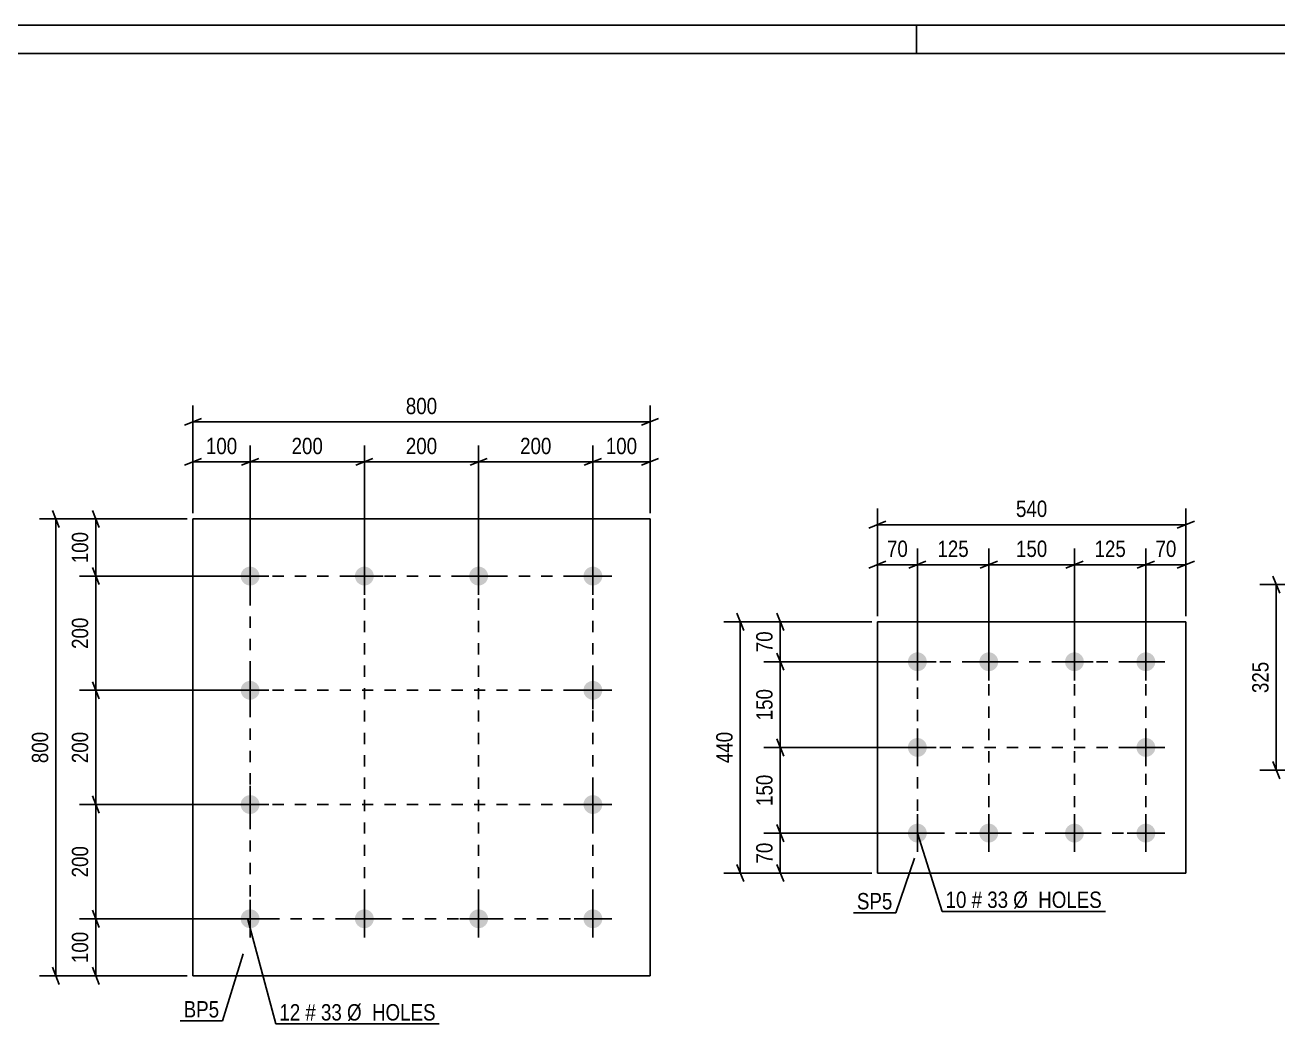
# Model space of a CAD drawing. Header units: millimetres. Extents: x 0 to 841, y 0 to 594.
# Drawn here: x 475 to 694.3, y 419.1 to 594 of the extents above; entities that cross this region are included whole.
import ezdxf

# ---------------------------------------------------------------- set-up
doc = ezdxf.new("R2010")
doc.units = ezdxf.units.MM
doc.linetypes.add('DXK_LINE_DOT2', pattern=[3.9198, 1.9599, -1.9599])
doc.styles.add('Arial Narrow', font='ARIALN.TTF', dxfattribs={"height": 0.2})

# ---------------------------------------------------------------- blocks, each defined once
blk = doc.blocks.new('Unknown-284928650-1132')
at = {"color": 5, "linetype": 'Continuous'}
for p, q in [((841, 594), (0, 594)), ((631, 589), (631, 594)), ((836, 589), (5, 589))]:
    blk.add_line(p, q, dxfattribs=at)
blk = doc.blocks.new('Part-284928650-3736 - 3730')
at = {"color": 2, "linetype": 'Continuous'}
for p, q in [((504.38, 427.52), (504.38, 507.52)), ((504.38, 507.52), (584.38, 507.52)), ((584.38, 507.52), (584.38, 427.52)), ((584.38, 427.52), (504.38, 427.52))]:
    blk.add_line(p, q, dxfattribs=at)
blk = doc.blocks.new('Bolt-284928650-3769 - 3730')
at = {"linetype": 'Continuous'}
for points in [[(514.38, 499.17, -1), (514.38, 495.87, -1)], [(534.38, 499.17, -1), (534.38, 495.87, -1)], [(554.38, 499.17, -1), (554.38, 495.87, -1)], [(574.38, 499.17, -1), (574.38, 495.87, -1)], [(514.38, 479.17, -1), (514.38, 475.87, -1)], [(574.38, 479.17, -1), (574.38, 475.87, -1)], [(514.38, 459.17, -1), (514.38, 455.87, -1)], [(574.38, 459.17, -1), (574.38, 455.87, -1)], [(514.38, 439.17, -1), (514.38, 435.87, -1)], [(534.38, 439.17, -1), (534.38, 435.87, -1)], [(554.38, 439.17, -1), (554.38, 435.87, -1)], [(574.38, 439.17, -1), (574.38, 435.87, -1)]]:
    blk.add_hatch(color=1, dxfattribs=at).paths.add_polyline_path(points)
at = {"color": 1, "linetype": 'Continuous'}
for p, q in [((514.38, 500.82), (514.38, 494.22)), ((534.38, 500.82), (534.38, 494.22)), ((554.38, 500.82), (554.38, 494.22)), ((574.38, 500.82), (574.38, 494.22)), ((511.08, 497.52), (517.68, 497.52)), ((531.08, 497.52), (537.68, 497.52)), ((551.08, 497.52), (557.68, 497.52)), ((571.08, 497.52), (577.68, 497.52)), ((514.38, 480.82), (514.38, 474.22)), ((574.38, 480.82), (574.38, 474.22)), ((511.08, 477.52), (517.68, 477.52)), ((571.08, 477.52), (577.68, 477.52)), ((514.38, 460.82), (514.38, 454.22)), ((574.38, 460.82), (574.38, 454.22)), ((511.08, 457.52), (517.68, 457.52)), ((571.08, 457.52), (577.68, 457.52)), ((514.38, 440.82), (514.38, 434.22)), ((534.38, 440.82), (534.38, 434.22)), ((554.38, 440.82), (554.38, 434.22)), ((574.38, 440.82), (574.38, 434.22)), ((511.08, 437.52), (517.68, 437.52)), ((531.08, 437.52), (537.68, 437.52)), ((551.08, 437.52), (557.68, 437.52)), ((571.08, 437.52), (577.68, 437.52))]:
    blk.add_line(p, q, dxfattribs=at)
blk = doc.blocks.new('Part-284928650-4928 - 4922')
at = {"color": 2, "linetype": 'Continuous'}
for p, q in [((624.18, 445.52), (624.18, 489.52)), ((624.18, 489.52), (678.18, 489.52)), ((678.18, 489.52), (678.18, 445.52)), ((678.18, 445.52), (624.18, 445.52))]:
    blk.add_line(p, q, dxfattribs=at)
blk = doc.blocks.new('Bolt-284928650-4961 - 4922')
at = {"linetype": 'Continuous'}
for points in [[(631.18, 484.17, -1), (631.18, 480.87, -1)], [(643.68, 484.17, -1), (643.68, 480.87, -1)], [(658.68, 484.17, -1), (658.68, 480.87, -1)], [(671.18, 484.17, -1), (671.18, 480.87, -1)], [(631.18, 469.17, -1), (631.18, 465.87, -1)], [(671.18, 469.17, -1), (671.18, 465.87, -1)], [(631.18, 454.17, -1), (631.18, 450.87, -1)], [(643.68, 454.17, -1), (643.68, 450.87, -1)], [(658.68, 454.17, -1), (658.68, 450.87, -1)], [(671.18, 454.17, -1), (671.18, 450.87, -1)]]:
    blk.add_hatch(color=1, dxfattribs=at).paths.add_polyline_path(points)
at = {"color": 1, "linetype": 'Continuous'}
for p, q in [((631.18, 485.82), (631.18, 479.22)), ((643.68, 485.82), (643.68, 479.22)), ((658.68, 485.82), (658.68, 479.22)), ((671.18, 485.82), (671.18, 479.22)), ((627.88, 482.52), (634.48, 482.52)), ((640.38, 482.52), (646.98, 482.52)), ((655.38, 482.52), (661.98, 482.52)), ((667.88, 482.52), (674.48, 482.52)), ((631.18, 470.82), (631.18, 464.22)), ((671.18, 470.82), (671.18, 464.22)), ((627.88, 467.52), (634.48, 467.52)), ((667.88, 467.52), (674.48, 467.52)), ((631.18, 455.82), (631.18, 449.22)), ((643.68, 455.82), (643.68, 449.22)), ((658.68, 455.82), (658.68, 449.22)), ((671.18, 455.82), (671.18, 449.22)), ((627.88, 452.52), (634.48, 452.52)), ((640.38, 452.52), (646.98, 452.52)), ((655.38, 452.52), (661.98, 452.52)), ((667.88, 452.52), (674.48, 452.52))]:
    blk.add_line(p, q, dxfattribs=at)
blk = doc.blocks.new('Rectangle-284928650-3874 - 3730')
at = {"color": 1, "linetype": 'DXK_LINE_DOT2'}
blk.add_lwpolyline([(514.38, 497.52), (574.38, 497.52), (574.38, 437.52), (514.38, 437.52), (514.38, 497.52)], close=True, dxfattribs=at)
blk = doc.blocks.new('Rectangle-284928650-5057 - 4922')
at = {"color": 1, "linetype": 'DXK_LINE_DOT2'}
blk.add_lwpolyline([(631.18, 482.52), (671.18, 482.52), (671.18, 452.52), (631.18, 452.52), (631.18, 482.52)], close=True, dxfattribs=at)
blk = doc.blocks.new('Line-284928650-3846 - 3730')
at = {"color": 1, "linetype": 'DXK_LINE_DOT2'}
blk.add_line((534.38, 497.52), (534.38, 437.52), dxfattribs=at)
blk = doc.blocks.new('Line-284928650-5050 - 4922')
at = {"color": 1, "linetype": 'DXK_LINE_DOT2'}
blk.add_line((631.18, 467.52), (671.18, 467.52), dxfattribs=at)
blk = doc.blocks.new('Line-284928650-3853 - 3730')
at = {"color": 1, "linetype": 'DXK_LINE_DOT2'}
blk.add_line((554.38, 497.52), (554.38, 437.52), dxfattribs=at)
blk = doc.blocks.new('Line-284928650-5036 - 4922')
at = {"color": 1, "linetype": 'DXK_LINE_DOT2'}
blk.add_line((643.68, 482.52), (643.68, 452.52), dxfattribs=at)
blk = doc.blocks.new('Line-284928650-3860 - 3730')
at = {"color": 1, "linetype": 'DXK_LINE_DOT2'}
blk.add_line((514.38, 477.52), (574.38, 477.52), dxfattribs=at)
blk = doc.blocks.new('Line-284928650-5043 - 4922')
at = {"color": 1, "linetype": 'DXK_LINE_DOT2'}
blk.add_line((658.68, 482.52), (658.68, 452.52), dxfattribs=at)
blk = doc.blocks.new('Line-284928650-3867 - 3730')
at = {"color": 1, "linetype": 'DXK_LINE_DOT2'}
blk.add_line((514.38, 457.52), (574.38, 457.52), dxfattribs=at)
blk = doc.blocks.new('StraightDimension-284928650-7901 - 3730')
at = {"color": 7, "linetype": 'Continuous'}
for p, q in [((487.98, 496.02), (486.78, 499.02)), ((513.38, 497.52), (484.53, 497.52)), ((487.38, 477.52), (487.38, 497.52)), ((486.78, 479.02), (487.98, 476.02)), ((513.38, 477.52), (484.53, 477.52))]:
    blk.add_line(p, q, dxfattribs=at)
at = {"color": 0}
blk.add_wipeout([(486.63, 490.86), (482.43, 490.86), (482.43, 484.17), (486.63, 484.17)], dxfattribs=at)
at = {"color": 3, "style": 'Arial Narrow'}
blk.add_text('200', height=2.863, rotation=90.0002, dxfattribs=at).set_placement((486.03, 484.77))
blk = doc.blocks.new('StraightDimension-284928650-7897 - 3730')
at = {"color": 7, "linetype": 'Continuous'}
for p, q in [((487.98, 456.02), (486.78, 459.02)), ((513.38, 457.52), (484.53, 457.52)), ((487.38, 437.52), (487.38, 457.52)), ((486.78, 439.02), (487.98, 436.02)), ((513.38, 437.52), (484.53, 437.52))]:
    blk.add_line(p, q, dxfattribs=at)
at = {"color": 0}
blk.add_wipeout([(486.63, 450.86), (482.43, 450.86), (482.43, 444.17), (486.63, 444.17)], dxfattribs=at)
at = {"color": 3, "style": 'Arial Narrow'}
blk.add_text('200', height=2.863, rotation=90.0002, dxfattribs=at).set_placement((486.03, 444.77))
blk = doc.blocks.new('StraightDimension-284928650-3777 - 3730')
at = {"color": 7, "linetype": 'Continuous'}
for p, q in [((486.78, 439.02), (487.98, 436.02)), ((513.38, 437.52), (484.53, 437.52)), ((487.38, 427.52), (487.38, 437.52)), ((487.98, 426.02), (486.78, 429.02)), ((503.38, 427.52), (484.53, 427.52))]:
    blk.add_line(p, q, dxfattribs=at)
at = {"color": 0}
blk.add_wipeout([(486.63, 435.86), (482.43, 435.86), (482.43, 429.17), (486.63, 429.17)], dxfattribs=at)
at = {"color": 3, "style": 'Arial Narrow'}
blk.add_text('100', height=2.863, rotation=90.0002, dxfattribs=at).set_placement((486.03, 429.77))
blk = doc.blocks.new('StraightDimension-284928650-3787 - 3730')
at = {"color": 7, "linetype": 'Continuous'}
for p, q in [((486.78, 509.02), (487.98, 506.02)), ((503.38, 507.52), (484.53, 507.52)), ((487.38, 497.52), (487.38, 507.52)), ((487.98, 496.02), (486.78, 499.02)), ((513.38, 497.52), (484.53, 497.52))]:
    blk.add_line(p, q, dxfattribs=at)
at = {"color": 0}
blk.add_wipeout([(486.63, 505.86), (482.43, 505.86), (482.43, 499.17), (486.63, 499.17)], dxfattribs=at)
at = {"color": 3, "style": 'Arial Narrow'}
blk.add_text('100', height=2.863, rotation=90.0002, dxfattribs=at).set_placement((486.03, 499.77))
blk = doc.blocks.new('StraightDimension-284928650-3798 - 3730')
at = {"color": 7, "linetype": 'Continuous'}
for p, q in [((480.98, 506.02), (479.78, 509.02)), ((503.38, 507.52), (477.53, 507.52)), ((480.38, 427.52), (480.38, 507.52)), ((479.78, 429.02), (480.98, 426.02)), ((503.38, 427.52), (477.53, 427.52))]:
    blk.add_line(p, q, dxfattribs=at)
at = {"color": 0}
blk.add_wipeout([(479.63, 470.86), (475.43, 470.86), (475.43, 464.17), (479.63, 464.17)], dxfattribs=at)
at = {"color": 3, "style": 'Arial Narrow'}
blk.add_text('800', height=2.863, rotation=90.0002, dxfattribs=at).set_placement((479.03, 464.77))
blk = doc.blocks.new('StraightDimension-284928650-3809 - 3730')
at = {"color": 7, "linetype": 'Continuous'}
for p, q in [((574.38, 498.52), (574.38, 520.37)), ((584.38, 508.52), (584.38, 520.37)), ((572.88, 516.92), (575.88, 518.12)), ((585.88, 518.12), (582.88, 516.92)), ((574.38, 517.52), (584.38, 517.52))]:
    blk.add_line(p, q, dxfattribs=at)
at = {"color": 0}
blk.add_wipeout([(582.73, 518.27), (582.73, 522.47), (576.04, 522.47), (576.04, 518.27)], dxfattribs=at)
at = {"color": 3, "style": 'Arial Narrow'}
blk.add_text('100', height=2.863, dxfattribs=at).set_placement((576.64, 518.87))
blk = doc.blocks.new('StraightDimension-284928650-3825 - 3730')
at = {"color": 7, "linetype": 'Continuous'}
for p, q in [((504.38, 508.52), (504.38, 520.37)), ((514.38, 498.52), (514.38, 520.37)), ((502.88, 516.92), (505.88, 518.12)), ((515.88, 518.12), (512.88, 516.92)), ((504.38, 517.52), (514.38, 517.52))]:
    blk.add_line(p, q, dxfattribs=at)
at = {"color": 0}
blk.add_wipeout([(512.73, 518.27), (512.73, 522.47), (506.04, 522.47), (506.04, 518.27)], dxfattribs=at)
at = {"color": 3, "style": 'Arial Narrow'}
blk.add_text('100', height=2.863, dxfattribs=at).set_placement((506.64, 518.87))
blk = doc.blocks.new('StraightDimension-284928650-3836 - 3730')
at = {"color": 7, "linetype": 'Continuous'}
for p, q in [((504.38, 508.52), (504.38, 527.37)), ((584.38, 508.52), (584.38, 527.37)), ((505.88, 525.12), (502.88, 523.92)), ((504.38, 524.52), (584.38, 524.52)), ((582.88, 523.92), (585.88, 525.12))]:
    blk.add_line(p, q, dxfattribs=at)
at = {"color": 0}
blk.add_wipeout([(547.73, 525.27), (547.73, 529.47), (541.04, 529.47), (541.04, 525.27)], dxfattribs=at)
at = {"color": 3, "style": 'Arial Narrow'}
blk.add_text('800', height=2.863, dxfattribs=at).set_placement((541.64, 525.87))
blk = doc.blocks.new('StraightDimension-284928650-7899 - 3730')
at = {"color": 7, "linetype": 'Continuous'}
for p, q in [((487.98, 476.02), (486.78, 479.02)), ((513.38, 477.52), (484.53, 477.52)), ((487.38, 457.52), (487.38, 477.52)), ((486.78, 459.02), (487.98, 456.02)), ((513.38, 457.52), (484.53, 457.52))]:
    blk.add_line(p, q, dxfattribs=at)
at = {"color": 0}
blk.add_wipeout([(486.63, 470.86), (482.43, 470.86), (482.43, 464.17), (486.63, 464.17)], dxfattribs=at)
at = {"color": 3, "style": 'Arial Narrow'}
blk.add_text('200', height=2.863, rotation=90.0002, dxfattribs=at).set_placement((486.03, 464.77))
blk = doc.blocks.new('StraightDimension-284928650-7903 - 3730')
at = {"color": 7, "linetype": 'Continuous'}
for p, q in [((514.38, 498.52), (514.38, 520.37)), ((534.38, 498.52), (534.38, 520.37)), ((515.88, 518.12), (512.88, 516.92)), ((532.88, 516.92), (535.88, 518.12)), ((514.38, 517.52), (534.38, 517.52))]:
    blk.add_line(p, q, dxfattribs=at)
at = {"color": 0}
blk.add_wipeout([(527.73, 518.27), (527.73, 522.47), (521.04, 522.47), (521.04, 518.27)], dxfattribs=at)
at = {"color": 3, "style": 'Arial Narrow'}
blk.add_text('200', height=2.863, dxfattribs=at).set_placement((521.64, 518.87))
blk = doc.blocks.new('StraightDimension-284928650-7905 - 3730')
at = {"color": 7, "linetype": 'Continuous'}
for p, q in [((534.38, 498.52), (534.38, 520.37)), ((554.38, 498.52), (554.38, 520.37)), ((535.88, 518.12), (532.88, 516.92)), ((552.88, 516.92), (555.88, 518.12)), ((534.38, 517.52), (554.38, 517.52))]:
    blk.add_line(p, q, dxfattribs=at)
at = {"color": 0}
blk.add_wipeout([(547.73, 518.27), (547.73, 522.47), (541.04, 522.47), (541.04, 518.27)], dxfattribs=at)
at = {"color": 3, "style": 'Arial Narrow'}
blk.add_text('200', height=2.863, dxfattribs=at).set_placement((541.64, 518.87))
blk = doc.blocks.new('StraightDimension-284928650-7907 - 3730')
at = {"color": 7, "linetype": 'Continuous'}
for p, q in [((554.38, 498.52), (554.38, 520.37)), ((574.38, 498.52), (574.38, 520.37)), ((555.88, 518.12), (552.88, 516.92)), ((572.88, 516.92), (575.88, 518.12)), ((554.38, 517.52), (574.38, 517.52))]:
    blk.add_line(p, q, dxfattribs=at)
at = {"color": 0}
blk.add_wipeout([(567.73, 518.27), (567.73, 522.47), (561.04, 522.47), (561.04, 518.27)], dxfattribs=at)
at = {"color": 3, "style": 'Arial Narrow'}
blk.add_text('200', height=2.863, dxfattribs=at).set_placement((561.64, 518.87))
blk = doc.blocks.new('StraightDimension-284928650-4710 - 4644')
at = {"color": 7, "linetype": 'Continuous'}
for p, q in [((716, 496.03), (691.15, 496.03)), ((694.6, 494.53), (693.4, 497.53)), ((694, 463.53), (694, 496.03)), ((693.4, 465.03), (694.6, 462.03)), ((716, 463.53), (691.15, 463.53))]:
    blk.add_line(p, q, dxfattribs=at)
at = {"color": 0}
blk.add_wipeout([(693.25, 483.12), (689.05, 483.12), (689.05, 476.44), (693.25, 476.44)], dxfattribs=at)
at = {"color": 3, "style": 'Arial Narrow'}
blk.add_text('325', height=2.863, rotation=90.0002, dxfattribs=at).set_placement((692.65, 477.04))
blk = doc.blocks.new('StraightDimension-284928650-4988 - 4922')
at = {"color": 7, "linetype": 'Continuous'}
for p, q in [((624.18, 490.52), (624.18, 509.37)), ((678.18, 490.52), (678.18, 509.37)), ((625.68, 507.12), (622.68, 505.92)), ((676.68, 505.92), (679.68, 507.12)), ((624.18, 506.52), (678.18, 506.52))]:
    blk.add_line(p, q, dxfattribs=at)
at = {"color": 0}
blk.add_wipeout([(654.53, 507.27), (654.53, 511.47), (647.84, 511.47), (647.84, 507.27)], dxfattribs=at)
at = {"color": 3, "style": 'Arial Narrow'}
blk.add_text('540', height=2.863, dxfattribs=at).set_placement((648.44, 507.87))
blk = doc.blocks.new('StraightDimension-284928650-7977 - 4922')
at = {"color": 7, "linetype": 'Continuous'}
for p, q in [((658.68, 483.52), (658.68, 502.37)), ((671.18, 483.52), (671.18, 502.37)), ((660.18, 500.12), (657.18, 498.92)), ((669.68, 498.92), (672.68, 500.12)), ((658.68, 499.52), (671.18, 499.52))]:
    blk.add_line(p, q, dxfattribs=at)
at = {"color": 0}
blk.add_wipeout([(668.28, 500.27), (668.28, 504.47), (661.59, 504.47), (661.59, 500.27)], dxfattribs=at)
at = {"color": 3, "style": 'Arial Narrow'}
blk.add_text('125', height=2.863, dxfattribs=at).set_placement((662.19, 500.87))
blk = doc.blocks.new('StraightDimension-284928650-7973 - 4922')
at = {"color": 7, "linetype": 'Continuous'}
for p, q in [((631.18, 483.52), (631.18, 502.37)), ((643.68, 483.52), (643.68, 502.37)), ((629.68, 498.92), (632.68, 500.12)), ((645.18, 500.12), (642.18, 498.92)), ((631.18, 499.52), (643.68, 499.52))]:
    blk.add_line(p, q, dxfattribs=at)
at = {"color": 0}
blk.add_wipeout([(640.78, 500.27), (640.78, 504.47), (634.09, 504.47), (634.09, 500.27)], dxfattribs=at)
at = {"color": 3, "style": 'Arial Narrow'}
blk.add_text('125', height=2.863, dxfattribs=at).set_placement((634.69, 500.87))
blk = doc.blocks.new('StraightDimension-284928650-4963 - 4922')
at = {"color": 7, "linetype": 'Continuous'}
for p, q in [((623.18, 489.52), (604.33, 489.52)), ((606.58, 491.02), (607.78, 488.02)), ((607.18, 482.52), (607.18, 489.52)), ((630.18, 482.52), (604.33, 482.52)), ((607.78, 481.02), (606.58, 484.02))]:
    blk.add_line(p, q, dxfattribs=at)
at = {"color": 0}
blk.add_wipeout([(606.43, 488.44), (602.23, 488.44), (602.23, 483.59), (606.43, 483.59)], dxfattribs=at)
at = {"color": 3, "style": 'Arial Narrow'}
blk.add_text('70', height=2.863, rotation=90.0002, dxfattribs=at).set_placement((605.83, 484.19))
blk = doc.blocks.new('StraightDimension-284928650-4977 - 4922')
at = {"color": 7, "linetype": 'Continuous'}
for p, q in [((606.58, 454.02), (607.78, 451.02)), ((630.18, 452.52), (604.33, 452.52)), ((607.18, 445.52), (607.18, 452.52)), ((623.18, 445.52), (604.33, 445.52)), ((607.78, 444.02), (606.58, 447.02))]:
    blk.add_line(p, q, dxfattribs=at)
at = {"color": 0}
blk.add_wipeout([(606.43, 451.44), (602.23, 451.44), (602.23, 446.59), (606.43, 446.59)], dxfattribs=at)
at = {"color": 3, "style": 'Arial Narrow'}
blk.add_text('70', height=2.863, rotation=90.0002, dxfattribs=at).set_placement((605.83, 447.19))
blk = doc.blocks.new('StraightDimension-284928650-5001 - 4922')
at = {"color": 7, "linetype": 'Continuous'}
for p, q in [((624.18, 490.52), (624.18, 502.37)), ((631.18, 483.52), (631.18, 502.37)), ((622.68, 498.92), (625.68, 500.12)), ((632.68, 500.12), (629.68, 498.92)), ((624.18, 499.52), (631.18, 499.52))]:
    blk.add_line(p, q, dxfattribs=at)
at = {"color": 0}
blk.add_wipeout([(630.11, 500.27), (630.11, 504.47), (625.26, 504.47), (625.26, 500.27)], dxfattribs=at)
at = {"color": 3, "style": 'Arial Narrow'}
blk.add_text('70', height=2.863, dxfattribs=at).set_placement((625.86, 500.87))
blk = doc.blocks.new('StraightDimension-284928650-5011 - 4922')
at = {"color": 7, "linetype": 'Continuous'}
for p, q in [((671.18, 483.52), (671.18, 502.37)), ((678.18, 490.52), (678.18, 502.37)), ((669.68, 498.92), (672.68, 500.12)), ((679.68, 500.12), (676.68, 498.92)), ((671.18, 499.52), (678.18, 499.52))]:
    blk.add_line(p, q, dxfattribs=at)
at = {"color": 0}
blk.add_wipeout([(677.11, 500.27), (677.11, 504.47), (672.26, 504.47), (672.26, 500.27)], dxfattribs=at)
at = {"color": 3, "style": 'Arial Narrow'}
blk.add_text('70', height=2.863, dxfattribs=at).set_placement((672.86, 500.87))
blk = doc.blocks.new('StraightDimension-284928650-5026 - 4922')
at = {"color": 7, "linetype": 'Continuous'}
for p, q in [((623.18, 489.52), (597.33, 489.52)), ((600.78, 488.02), (599.58, 491.02)), ((600.18, 445.52), (600.18, 489.52)), ((623.18, 445.52), (597.33, 445.52)), ((599.58, 447.02), (600.78, 444.02))]:
    blk.add_line(p, q, dxfattribs=at)
at = {"color": 0}
blk.add_wipeout([(599.43, 470.86), (595.23, 470.86), (595.23, 464.17), (599.43, 464.17)], dxfattribs=at)
at = {"color": 3, "style": 'Arial Narrow'}
blk.add_text('440', height=2.863, rotation=90.0002, dxfattribs=at).set_placement((598.83, 464.77))
blk = doc.blocks.new('StraightDimension-284928650-7951 - 4922')
at = {"color": 7, "linetype": 'Continuous'}
for p, q in [((630.18, 467.52), (604.33, 467.52)), ((607.78, 466.02), (606.58, 469.02)), ((607.18, 452.52), (607.18, 467.52)), ((606.58, 454.02), (607.78, 451.02)), ((630.18, 452.52), (604.33, 452.52))]:
    blk.add_line(p, q, dxfattribs=at)
at = {"color": 0}
blk.add_wipeout([(606.43, 463.36), (602.23, 463.36), (602.23, 456.67), (606.43, 456.67)], dxfattribs=at)
at = {"color": 3, "style": 'Arial Narrow'}
blk.add_text('150', height=2.863, rotation=90.0002, dxfattribs=at).set_placement((605.83, 457.27))
blk = doc.blocks.new('StraightDimension-284928650-7953 - 4922')
at = {"color": 7, "linetype": 'Continuous'}
for p, q in [((630.18, 482.52), (604.33, 482.52)), ((607.78, 481.02), (606.58, 484.02)), ((607.18, 467.52), (607.18, 482.52)), ((630.18, 467.52), (604.33, 467.52)), ((606.58, 469.02), (607.78, 466.02))]:
    blk.add_line(p, q, dxfattribs=at)
at = {"color": 0}
blk.add_wipeout([(606.43, 478.36), (602.23, 478.36), (602.23, 471.67), (606.43, 471.67)], dxfattribs=at)
at = {"color": 3, "style": 'Arial Narrow'}
blk.add_text('150', height=2.863, rotation=90.0002, dxfattribs=at).set_placement((605.83, 472.27))
blk = doc.blocks.new('StraightDimension-284928650-7975 - 4922')
at = {"color": 7, "linetype": 'Continuous'}
for p, q in [((643.68, 483.52), (643.68, 502.37)), ((658.68, 483.52), (658.68, 502.37)), ((645.18, 500.12), (642.18, 498.92)), ((657.18, 498.92), (660.18, 500.12)), ((643.68, 499.52), (658.68, 499.52))]:
    blk.add_line(p, q, dxfattribs=at)
at = {"color": 0}
blk.add_wipeout([(654.53, 500.27), (654.53, 504.47), (647.84, 504.47), (647.84, 500.27)], dxfattribs=at)
at = {"color": 3, "style": 'Arial Narrow'}
blk.add_text('150', height=2.863, dxfattribs=at).set_placement((648.44, 500.87))
blk = doc.blocks.new('Mark-284928650-3732 - 3730')
at = {"color": 0}
blk.add_wipeout([(508.96, 420.24), (508.96, 423.24), (502.75, 423.24), (502.75, 420.24)], dxfattribs=at)
blk.add_wipeout([(508.96, 420.24), (508.96, 423.24), (502.75, 423.24), (502.75, 420.24)], dxfattribs=at)
at = {"color": 30, "linetype": 'Continuous'}
for p in [(513.15, 431.4), (502.15, 419.64)]:
    blk.add_line(p, (509.56, 419.64), dxfattribs=at)
at = {"color": 3, "style": 'Arial Narrow'}
blk.add_text('BP5', height=2.863, dxfattribs=at).set_placement((502.75, 420.24))
blk = doc.blocks.new('Mark-284928650-3765 - 3730')
at = {"color": 0}
blk.add_wipeout([(523.16, 419.71), (523.16, 422.71), (519.5, 422.71), (519.5, 419.71)], dxfattribs=at)
blk.add_wipeout([(523.16, 419.71), (523.16, 422.71), (519.5, 422.71), (519.5, 419.71)], dxfattribs=at)
at = {"color": 7, "linetype": 'Continuous'}
blk.add_line((513.96, 437.38), (518.9, 419.11), dxfattribs=at)
at = {"color": 0}
blk.add_wipeout([(525.88, 419.71), (525.88, 422.71), (524.06, 422.71), (524.06, 419.71)], dxfattribs=at)
blk.add_wipeout([(525.88, 419.71), (525.88, 422.71), (524.06, 422.71), (524.06, 419.71)], dxfattribs=at)
at = {"color": 3, "style": 'Arial Narrow'}
blk.add_text('12', height=2.863, dxfattribs=at).set_placement((519.5, 419.71))
at = {"color": 0}
blk.add_wipeout([(530.44, 419.71), (530.44, 422.71), (526.78, 422.71), (526.78, 419.71)], dxfattribs=at)
blk.add_wipeout([(530.44, 419.71), (530.44, 422.71), (526.78, 422.71), (526.78, 419.71)], dxfattribs=at)
at = {"color": 3, "style": 'Arial Narrow'}
blk.add_text('#', height=2.86, dxfattribs=at).set_placement((524.06, 419.71))
at = {"color": 0}
blk.add_wipeout([(546.87, 419.71), (546.87, 422.71), (531.34, 422.71), (531.34, 419.71)], dxfattribs=at)
blk.add_wipeout([(546.87, 419.71), (546.87, 422.71), (531.34, 422.71), (531.34, 419.71)], dxfattribs=at)
at = {"color": 7, "linetype": 'Continuous'}
blk.add_line((518.9, 419.11), (547.47, 419.11), dxfattribs=at)
at = {"color": 3, "style": 'Arial Narrow'}
for s, p in [('33', (526.78, 419.71)), ('Ø  HOLES', (531.34, 419.71))]:
    blk.add_text(s, height=2.863, dxfattribs=at).set_placement(p)
blk = doc.blocks.new('Mark-284928650-4924 - 4922')
at = {"color": 0}
blk.add_wipeout([(626.81, 439.17), (626.81, 442.17), (620.6, 442.17), (620.6, 439.17)], dxfattribs=at)
blk.add_wipeout([(626.81, 439.17), (626.81, 442.17), (620.6, 442.17), (620.6, 439.17)], dxfattribs=at)
at = {"color": 30, "linetype": 'Continuous'}
for p in [(630.67, 448.16), (620, 438.57)]:
    blk.add_line(p, (627.41, 438.57), dxfattribs=at)
at = {"color": 3, "style": 'Arial Narrow'}
blk.add_text('SP5', height=2.863, dxfattribs=at).set_placement((620.6, 439.17))
blk = doc.blocks.new('Mark-284928650-4957 - 4922')
at = {"color": 0}
blk.add_wipeout([(639.78, 439.42), (639.78, 442.42), (636.12, 442.42), (636.12, 439.42)], dxfattribs=at)
blk.add_wipeout([(639.78, 439.42), (639.78, 442.42), (636.12, 442.42), (636.12, 439.42)], dxfattribs=at)
at = {"color": 7, "linetype": 'Continuous'}
blk.add_line((631.18, 452.52), (635.52, 438.82), dxfattribs=at)
at = {"color": 0}
blk.add_wipeout([(642.51, 439.42), (642.51, 442.42), (640.68, 442.42), (640.68, 439.42)], dxfattribs=at)
blk.add_wipeout([(642.51, 439.42), (642.51, 442.42), (640.68, 442.42), (640.68, 439.42)], dxfattribs=at)
at = {"color": 3, "style": 'Arial Narrow'}
blk.add_text('10', height=2.863, dxfattribs=at).set_placement((636.12, 439.42))
at = {"color": 0}
blk.add_wipeout([(647.06, 439.42), (647.06, 442.42), (643.41, 442.42), (643.41, 439.42)], dxfattribs=at)
blk.add_wipeout([(647.06, 439.42), (647.06, 442.42), (643.41, 442.42), (643.41, 439.42)], dxfattribs=at)
at = {"color": 3, "style": 'Arial Narrow'}
blk.add_text('#', height=2.86, dxfattribs=at).set_placement((640.68, 439.42))
at = {"color": 0}
blk.add_wipeout([(663.49, 439.42), (663.49, 442.42), (647.96, 442.42), (647.96, 439.42)], dxfattribs=at)
blk.add_wipeout([(663.49, 439.42), (663.49, 442.42), (647.96, 442.42), (647.96, 439.42)], dxfattribs=at)
at = {"color": 7, "linetype": 'Continuous'}
blk.add_line((635.52, 438.82), (664.09, 438.82), dxfattribs=at)
at = {"color": 3, "style": 'Arial Narrow'}
for s, p in [('33', (643.41, 439.42)), ('Ø  HOLES', (647.96, 439.42))]:
    blk.add_text(s, height=2.863, dxfattribs=at).set_placement(p)

msp = doc.modelspace()

# ---------------------------------------------------------------- block references
for name in ['Unknown-284928650-1132', 'Part-284928650-3736 - 3730', 'Bolt-284928650-3769 - 3730', 'Rectangle-284928650-3874 - 3730', 'Line-284928650-3846 - 3730', 'Line-284928650-3853 - 3730', 'Part-284928650-4928 - 4922', 'Bolt-284928650-4961 - 4922', 'Rectangle-284928650-5057 - 4922', 'Line-284928650-5036 - 4922', 'Line-284928650-5043 - 4922', 'Line-284928650-3860 - 3730', 'Line-284928650-5050 - 4922', 'Line-284928650-3867 - 3730']:
    msp.add_blockref(name, (0, 0))

# ---------------------------------------------------------------- next in the draw order: block references
for name in ['StraightDimension-284928650-3809 - 3730', 'StraightDimension-284928650-4988 - 4922', 'StraightDimension-284928650-7901 - 3730', 'StraightDimension-284928650-4710 - 4644', 'StraightDimension-284928650-7897 - 3730', 'StraightDimension-284928650-4977 - 4922']:
    msp.add_blockref(name, (0, 0))

# ---------------------------------------------------------------- next in the draw order: block references
for name in ['StraightDimension-284928650-3787 - 3730', 'StraightDimension-284928650-7973 - 4922', 'StraightDimension-284928650-7977 - 4922', 'StraightDimension-284928650-3777 - 3730']:
    msp.add_blockref(name, (0, 0))

# ---------------------------------------------------------------- next in the draw order: block references
for name in ['StraightDimension-284928650-3798 - 3730', 'StraightDimension-284928650-7975 - 4922', 'StraightDimension-284928650-5011 - 4922', 'StraightDimension-284928650-4963 - 4922']:
    msp.add_blockref(name, (0, 0))

# ---------------------------------------------------------------- next in the draw order: block references
for name in ['StraightDimension-284928650-3825 - 3730', 'StraightDimension-284928650-5001 - 4922', 'StraightDimension-284928650-7899 - 3730', 'Mark-284928650-3732 - 3730']:
    msp.add_blockref(name, (0, 0))

# ---------------------------------------------------------------- next in the draw order: block references
for name in ['StraightDimension-284928650-3836 - 3730', 'StraightDimension-284928650-5026 - 4922', 'Mark-284928650-3765 - 3730']:
    msp.add_blockref(name, (0, 0))

# ---------------------------------------------------------------- next in the draw order: block references
for name in ['StraightDimension-284928650-7903 - 3730', 'StraightDimension-284928650-7951 - 4922', 'Mark-284928650-4924 - 4922']:
    msp.add_blockref(name, (0, 0))

# ---------------------------------------------------------------- next in the draw order: block references
for name in ['StraightDimension-284928650-7905 - 3730', 'StraightDimension-284928650-7953 - 4922', 'Mark-284928650-4957 - 4922']:
    msp.add_blockref(name, (0, 0))

# ---------------------------------------------------------------- next in the draw order: block references
msp.add_blockref('StraightDimension-284928650-7907 - 3730', (0, 0))

doc.saveas('drawing.dxf')
